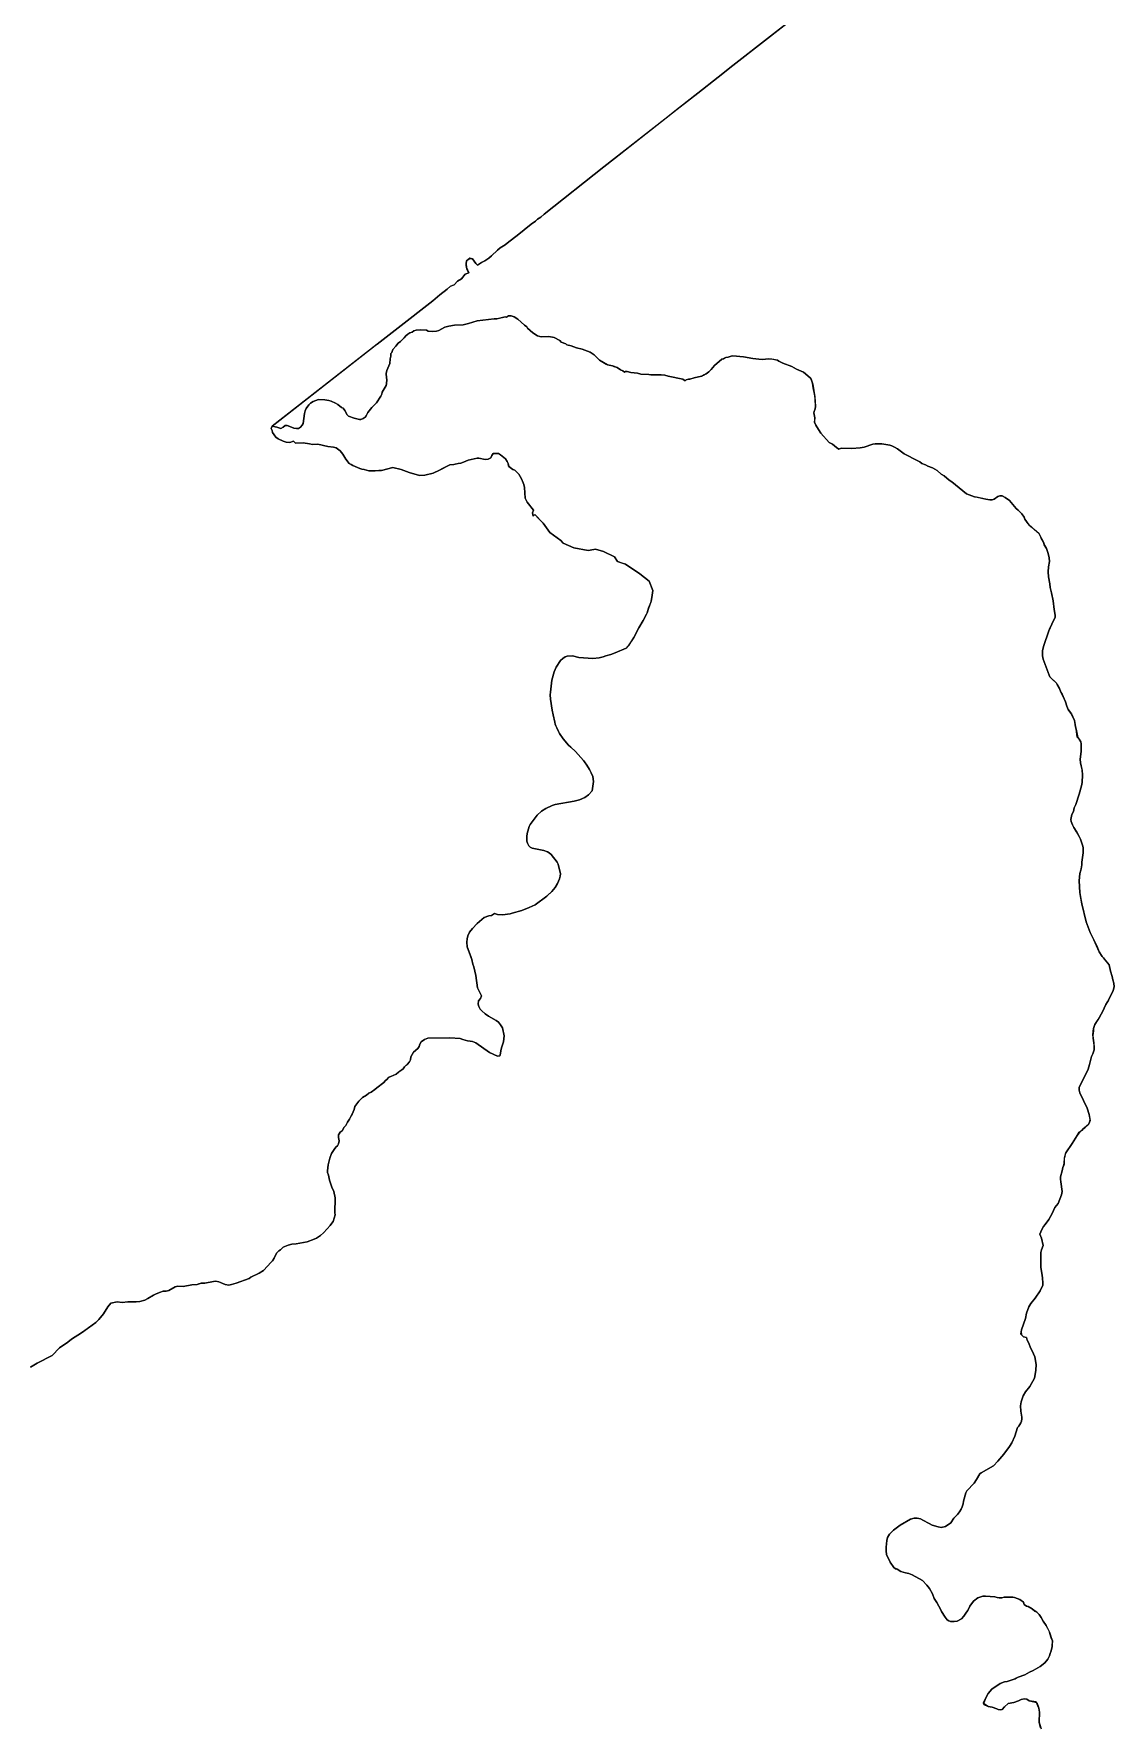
# Model space of a CAD drawing. Extents: x -74 to -34.8, y -33.8 to 5.3.
# Drawn here: x -49.145 to -47.377, y -7.478 to -4.707 of the extents above; entities that cross this region are included whole.
import ezdxf

# ---------------------------------------------------------------- set-up
doc = ezdxf.new("R2010")
doc.units = 0
doc.header["$LTSCALE"] = 2
doc.layers.add('UFEBRASIL', color=7, linetype='Continuous')

msp = doc.modelspace()

# ---------------------------------------------------------------- linework, layer by layer
at = {"layer": 'UFEBRASIL'}
for points in [[(-47.8162, -4.6147), (-48.0014, -4.7589), (-48.0254, -4.7783), (-48.0508, -4.7982), (-48.0584, -4.8042), (-48.0887, -4.828), (-48.1125, -4.8466), (-48.1946, -4.911), (-48.2124, -4.9249), (-48.31, -5.0021), (-48.3156, -5.007), (-48.3211, -5.0106), (-48.3243, -5.0136), (-48.3315, -5.0187), (-48.354, -5.0371), (-48.3679, -5.0474), (-48.3737, -5.0524), (-48.3817, -5.0576), (-48.3865, -5.0613), (-48.3963, -5.0704), (-48.4004, -5.0742), (-48.4068, -5.0784), (-48.4125, -5.0813), (-48.419, -5.0857), (-48.4217, -5.0833), (-48.4273, -5.0753), (-48.4316, -5.0745), (-48.4346, -5.0767), (-48.4368, -5.0787), (-48.4376, -5.0836), (-48.437, -5.0896), (-48.4357, -5.0934), (-48.4332, -5.0981), (-48.4393, -5.1006), (-48.4455, -5.1079), (-48.4519, -5.1122), (-48.4574, -5.1177), (-48.464, -5.1207), (-48.4685, -5.1251), (-48.4808, -5.1345), (-48.4922, -5.1441), (-48.5491, -5.1883), (-48.5834, -5.215), (-48.7552, -5.3492), (-48.7568, -5.3529), (-48.7551, -5.3561), (-48.7546, -5.3597), (-48.7493, -5.3674), (-48.7455, -5.3697), (-48.7369, -5.374), (-48.7321, -5.3753), (-48.7263, -5.3762), (-48.7203, -5.3736), (-48.7168, -5.3772), (-48.7046, -5.3764), (-48.6938, -5.3779), (-48.6893, -5.3791), (-48.6806, -5.3788), (-48.664, -5.3825), (-48.6548, -5.3837), (-48.6505, -5.3849), (-48.6437, -5.3897), (-48.6393, -5.3951), (-48.6348, -5.4031), (-48.6291, -5.4101), (-48.6256, -5.4119), (-48.6231, -5.4137), (-48.6117, -5.4186), (-48.6084, -5.4195), (-48.6047, -5.4202), (-48.5967, -5.4225), (-48.5934, -5.4222), (-48.5863, -5.4225), (-48.5808, -5.4215), (-48.5761, -5.4215), (-48.5575, -5.4167), (-48.5438, -5.4203), (-48.5311, -5.4248), (-48.5139, -5.4298), (-48.5052, -5.4293), (-48.4915, -5.4259), (-48.4813, -5.4212), (-48.4646, -5.4123), (-48.4579, -5.4118), (-48.4534, -5.4107), (-48.4506, -5.4101), (-48.4465, -5.4096), (-48.4418, -5.4082), (-48.4384, -5.4064), (-48.4344, -5.405), (-48.4196, -5.4018), (-48.417, -5.4016), (-48.4066, -5.4035), (-48.4014, -5.4034), (-48.3973, -5.4009), (-48.3958, -5.3972), (-48.3935, -5.3942), (-48.3897, -5.3937), (-48.3847, -5.3942), (-48.3816, -5.396), (-48.3735, -5.4027), (-48.3703, -5.4068), (-48.3687, -5.4105), (-48.3677, -5.415), (-48.3614, -5.4199), (-48.358, -5.4214), (-48.3516, -5.4278), (-48.3472, -5.4354), (-48.3433, -5.4449), (-48.3422, -5.4496), (-48.3411, -5.4671), (-48.3379, -5.4736), (-48.3273, -5.4869), (-48.3288, -5.491), (-48.3281, -5.4966), (-48.3255, -5.4937), (-48.3117, -5.5078), (-48.3007, -5.523), (-48.2828, -5.5361), (-48.2787, -5.5404), (-48.2615, -5.5481), (-48.238, -5.5528), (-48.2285, -5.5511), (-48.2262, -5.5507), (-48.2126, -5.5542), (-48.1947, -5.5631), (-48.1897, -5.5708), (-48.177, -5.5749), (-48.1536, -5.5906), (-48.1382, -5.6027), (-48.1322, -5.6181), (-48.1338, -5.6297), (-48.1346, -5.6354), (-48.1395, -5.6474), (-48.1412, -5.6544), (-48.1427, -5.6569), (-48.148, -5.667), (-48.1553, -5.679), (-48.1632, -5.6949), (-48.1723, -5.7086), (-48.1736, -5.7099), (-48.176, -5.7123), (-48.194, -5.7201), (-48.2009, -5.723), (-48.209, -5.7249), (-48.2136, -5.7266), (-48.22, -5.7282), (-48.2306, -5.7293), (-48.253, -5.7277), (-48.2638, -5.7252), (-48.2725, -5.7255), (-48.2757, -5.7265), (-48.2796, -5.7294), (-48.2831, -5.7329), (-48.2902, -5.7435), (-48.2935, -5.7512), (-48.2976, -5.7651), (-48.2998, -5.7847), (-48.3, -5.7887), (-48.2998, -5.796), (-48.2969, -5.8142), (-48.2955, -5.8217), (-48.2924, -5.8335), (-48.292, -5.8368), (-48.2908, -5.8394), (-48.2865, -5.8491), (-48.2849, -5.852), (-48.279, -5.8611), (-48.2704, -5.8714), (-48.2664, -5.8744), (-48.2589, -5.8815), (-48.2456, -5.8962), (-48.2438, -5.8985), (-48.24, -5.9042), (-48.2357, -5.911), (-48.2328, -5.9166), (-48.2301, -5.9225), (-48.2294, -5.9304), (-48.2301, -5.9384), (-48.2316, -5.9461), (-48.2375, -5.9526), (-48.2435, -5.9566), (-48.252, -5.9604), (-48.2608, -5.9629), (-48.292, -5.9685), (-48.2968, -5.9699), (-48.3071, -5.9748), (-48.3143, -5.9792), (-48.3215, -5.9855), (-48.3329, -6.0011), (-48.3347, -6.0043), (-48.3379, -6.016), (-48.3386, -6.0208), (-48.3384, -6.0284), (-48.3374, -6.0315), (-48.3352, -6.0357), (-48.3327, -6.0383), (-48.3297, -6.0398), (-48.3104, -6.0436), (-48.3047, -6.0458), (-48.302, -6.0473), (-48.2985, -6.0501), (-48.2886, -6.0629), (-48.2869, -6.0658), (-48.2832, -6.0816), (-48.2836, -6.0855), (-48.285, -6.0902), (-48.288, -6.0976), (-48.2921, -6.1041), (-48.2972, -6.1105), (-48.3055, -6.1185), (-48.3245, -6.1327), (-48.3345, -6.137), (-48.3466, -6.1416), (-48.3624, -6.1461), (-48.3655, -6.1474), (-48.3783, -6.1491), (-48.3864, -6.1483), (-48.3913, -6.1467), (-48.3964, -6.15), (-48.4005, -6.1503), (-48.4083, -6.1534), (-48.4198, -6.1633), (-48.4275, -6.1712), (-48.4319, -6.1773), (-48.4349, -6.1832), (-48.4362, -6.188), (-48.4364, -6.1934), (-48.4361, -6.2014), (-48.4299, -6.2171), (-48.4284, -6.2219), (-48.4268, -6.2295), (-48.4252, -6.2338), (-48.4219, -6.2481), (-48.419, -6.2682), (-48.4127, -6.2813), (-48.414, -6.286), (-48.4173, -6.2895), (-48.4181, -6.2949), (-48.4171, -6.2986), (-48.4145, -6.303), (-48.412, -6.3061), (-48.4063, -6.3108), (-48.4012, -6.3144), (-48.3887, -6.3216), (-48.3849, -6.3245), (-48.3812, -6.3286), (-48.3782, -6.3337), (-48.3753, -6.3467), (-48.3764, -6.3565), (-48.3795, -6.3646), (-48.381, -6.3708), (-48.3813, -6.3756), (-48.3827, -6.3796), (-48.3865, -6.3802), (-48.3994, -6.3741), (-48.4216, -6.3585), (-48.4244, -6.357), (-48.4275, -6.3562), (-48.4313, -6.3557), (-48.4357, -6.3549), (-48.4433, -6.3528), (-48.4477, -6.3512), (-48.4642, -6.3502), (-48.5002, -6.3509), (-48.506, -6.3531), (-48.5112, -6.3569), (-48.5134, -6.3607), (-48.5143, -6.3644), (-48.5168, -6.3676), (-48.524, -6.3735), (-48.528, -6.3814), (-48.5287, -6.386), (-48.5308, -6.3897), (-48.5337, -6.393), (-48.5386, -6.3974), (-48.5406, -6.4008), (-48.5489, -6.4069), (-48.5524, -6.4095), (-48.5569, -6.4115), (-48.5597, -6.4127), (-48.5651, -6.4151), (-48.5668, -6.4175), (-48.5703, -6.4207), (-48.5726, -6.4234), (-48.584, -6.4317), (-48.5872, -6.4349), (-48.5929, -6.439), (-48.5971, -6.4407), (-48.6005, -6.4442), (-48.6072, -6.448), (-48.6132, -6.4537), (-48.6196, -6.4624), (-48.621, -6.4672), (-48.6242, -6.475), (-48.6261, -6.4785), (-48.6288, -6.4834), (-48.6319, -6.4879), (-48.6347, -6.4935), (-48.6374, -6.4962), (-48.6408, -6.5024), (-48.644, -6.5043), (-48.6453, -6.507), (-48.6463, -6.5089), (-48.6464, -6.5134), (-48.6454, -6.5185), (-48.6467, -6.5238), (-48.6482, -6.5266), (-48.6505, -6.5285), (-48.6523, -6.5314), (-48.6548, -6.5343), (-48.6581, -6.5394), (-48.6607, -6.5469), (-48.6634, -6.5578), (-48.6639, -6.5626), (-48.6645, -6.5677), (-48.6644, -6.5706), (-48.663, -6.5746), (-48.6613, -6.583), (-48.6573, -6.5943), (-48.6539, -6.6015), (-48.6522, -6.6121), (-48.6523, -6.6366), (-48.652, -6.64), (-48.6553, -6.6505), (-48.6589, -6.6557), (-48.6604, -6.6572), (-48.6649, -6.6628), (-48.6709, -6.669), (-48.6762, -6.6734), (-48.6827, -6.6779), (-48.6866, -6.6798), (-48.6977, -6.6837), (-48.7158, -6.6873), (-48.7229, -6.6877), (-48.7291, -6.6893), (-48.7369, -6.6928), (-48.7417, -6.697), (-48.7444, -6.6986), (-48.7479, -6.7026), (-48.7516, -6.7104), (-48.7548, -6.7152), (-48.7566, -6.7171), (-48.7691, -6.7307), (-48.7762, -6.7354), (-48.7899, -6.7419), (-48.7927, -6.7437), (-48.8142, -6.7518), (-48.8214, -6.7539), (-48.8259, -6.7547), (-48.8322, -6.754), (-48.8423, -6.7496), (-48.8471, -6.7485), (-48.8511, -6.7487), (-48.8652, -6.7514), (-48.8712, -6.7518), (-48.875, -6.7528), (-48.8776, -6.7535), (-48.8864, -6.7544), (-48.901, -6.7569), (-48.9093, -6.7565), (-48.9139, -6.7574), (-48.9242, -6.7633), (-48.9286, -6.7646), (-48.9334, -6.7649), (-48.9395, -6.7667), (-48.9461, -6.7697), (-48.9495, -6.7713), (-48.9584, -6.7769), (-48.9637, -6.7795), (-48.9718, -6.7814), (-48.9774, -6.7821), (-48.9914, -6.7823), (-49.0003, -6.7834), (-49.009, -6.7822), (-49.0189, -6.7842), (-49.0242, -6.7903), (-49.0312, -6.8015), (-49.0389, -6.811), (-49.0438, -6.8158), (-49.0619, -6.8292), (-49.067, -6.833), (-49.0834, -6.8433), (-49.0894, -6.8481), (-49.1031, -6.8572), (-49.1153, -6.8699), (-49.1397, -6.8826), (-49.1505, -6.8889)], [(-47.498, -7.4792), (-47.4998, -7.4699), (-47.4996, -7.4537), (-47.5005, -7.4468), (-47.5047, -7.4366), (-47.5165, -7.4349), (-47.5203, -7.4321), (-47.5242, -7.4318), (-47.5292, -7.4329), (-47.534, -7.4352), (-47.5412, -7.4376), (-47.5504, -7.4396), (-47.5567, -7.4447), (-47.5603, -7.4491), (-47.5633, -7.45), (-47.5672, -7.4494), (-47.5691, -7.448), (-47.5769, -7.4453), (-47.5833, -7.4442), (-47.5909, -7.4395), (-47.5912, -7.4377), (-47.5869, -7.4288), (-47.5833, -7.4228), (-47.5775, -7.4161), (-47.5639, -7.4068), (-47.5566, -7.404), (-47.5524, -7.4032), (-47.5393, -7.3988), (-47.5373, -7.3981), (-47.5343, -7.3962), (-47.5236, -7.3927), (-47.5157, -7.388), (-47.5098, -7.3856), (-47.4983, -7.3787), (-47.4904, -7.3727), (-47.4859, -7.3671), (-47.4831, -7.3612), (-47.4818, -7.3578), (-47.4805, -7.353), (-47.4788, -7.3459), (-47.4785, -7.3429), (-47.4783, -7.3396), (-47.4782, -7.3368), (-47.4796, -7.3336), (-47.4808, -7.3301), (-47.4822, -7.3251), (-47.4829, -7.3223), (-47.4858, -7.3168), (-47.4883, -7.3118), (-47.4936, -7.3044), (-47.4966, -7.2987), (-47.4998, -7.2939), (-47.5038, -7.2901), (-47.5079, -7.287), (-47.5115, -7.2846), (-47.5181, -7.2809), (-47.5205, -7.28), (-47.5243, -7.2776), (-47.5258, -7.2736), (-47.5318, -7.2693), (-47.5402, -7.2658), (-47.5429, -7.2654), (-47.557, -7.2656), (-47.5611, -7.2664), (-47.5654, -7.2665), (-47.5688, -7.2661), (-47.5727, -7.2647), (-47.5875, -7.2637), (-47.5919, -7.264), (-47.6001, -7.2667), (-47.6074, -7.2721), (-47.6134, -7.2803), (-47.6168, -7.2872), (-47.6189, -7.2897), (-47.623, -7.2964), (-47.627, -7.3008), (-47.6341, -7.3048), (-47.6392, -7.3054), (-47.645, -7.3052), (-47.6477, -7.3041), (-47.6507, -7.3023), (-47.6539, -7.2982), (-47.6597, -7.289), (-47.6609, -7.2859), (-47.6672, -7.2741), (-47.6718, -7.2673), (-47.6745, -7.2598), (-47.6792, -7.2511), (-47.6836, -7.2459), (-47.691, -7.2383), (-47.708, -7.2287), (-47.7133, -7.2266), (-47.7189, -7.2255), (-47.7263, -7.2233), (-47.7321, -7.2195), (-47.7363, -7.2179), (-47.7375, -7.2169), (-47.7437, -7.2083), (-47.7498, -7.1953), (-47.7504, -7.1895), (-47.7504, -7.1835), (-47.7494, -7.1727), (-47.7479, -7.1678), (-47.7451, -7.1625), (-47.7385, -7.156), (-47.7272, -7.1473), (-47.7107, -7.1377), (-47.7047, -7.1359), (-47.6993, -7.1359), (-47.6941, -7.137), (-47.6904, -7.1395), (-47.6799, -7.1448), (-47.6752, -7.1477), (-47.6654, -7.1505), (-47.6604, -7.1514), (-47.6533, -7.1498), (-47.6445, -7.1436), (-47.6397, -7.1363), (-47.6334, -7.1301), (-47.6301, -7.1258), (-47.6275, -7.1216), (-47.6258, -7.1176), (-47.6242, -7.1127), (-47.6238, -7.1081), (-47.62, -7.0945), (-47.6184, -7.0912), (-47.6061, -7.0787), (-47.6024, -7.073), (-47.5972, -7.0634), (-47.5947, -7.0619), (-47.5748, -7.0503), (-47.5676, -7.0429), (-47.5579, -7.0312), (-47.5483, -7.0189), (-47.5449, -7.0128), (-47.54, -7.0021), (-47.5355, -6.9875), (-47.5334, -6.9854), (-47.53, -6.9801), (-47.5289, -6.9772), (-47.5283, -6.9734), (-47.5283, -6.9709), (-47.53, -6.9611), (-47.5304, -6.9525), (-47.5296, -6.946), (-47.5261, -6.9361), (-47.5225, -6.9295), (-47.5154, -6.9204), (-47.5076, -6.9072), (-47.5062, -6.9011), (-47.5052, -6.8937), (-47.505, -6.8848), (-47.507, -6.872), (-47.5112, -6.8623), (-47.5136, -6.8584), (-47.5174, -6.8485), (-47.5193, -6.845), (-47.5205, -6.8405), (-47.5257, -6.8393), (-47.5274, -6.8378), (-47.5297, -6.8348), (-47.5296, -6.8314), (-47.5289, -6.8281), (-47.5224, -6.8094), (-47.5206, -6.8005), (-47.5167, -6.7903), (-47.5136, -6.785), (-47.5063, -6.776), (-47.4983, -6.764), (-47.4941, -6.7548), (-47.4937, -6.7513), (-47.4944, -6.743), (-47.4954, -6.7351), (-47.4972, -6.7262), (-47.497, -6.7012), (-47.4962, -6.6972), (-47.4933, -6.6897), (-47.4961, -6.6778), (-47.4986, -6.6712), (-47.4958, -6.6639), (-47.4926, -6.6591), (-47.4899, -6.6555), (-47.4841, -6.6472), (-47.4789, -6.6375), (-47.4744, -6.6278), (-47.4688, -6.6212), (-47.4632, -6.6071), (-47.4625, -6.6017), (-47.4644, -6.5856), (-47.4651, -6.5814), (-47.4651, -6.5773), (-47.4623, -6.5676), (-47.4615, -6.5647), (-47.461, -6.5621), (-47.4599, -6.5593), (-47.4589, -6.5556), (-47.4587, -6.5466), (-47.4565, -6.5383), (-47.446, -6.5232), (-47.438, -6.51), (-47.4342, -6.5044), (-47.4324, -6.5029), (-47.4303, -6.502), (-47.4279, -6.4988), (-47.4252, -6.4974), (-47.4194, -6.492), (-47.4175, -6.488), (-47.4163, -6.4839), (-47.4181, -6.4757), (-47.4212, -6.4651), (-47.4333, -6.4402), (-47.4343, -6.4358), (-47.4342, -6.4312), (-47.4319, -6.4255), (-47.4259, -6.4142), (-47.4199, -6.4016), (-47.4174, -6.3938), (-47.4144, -6.3809), (-47.4123, -6.3764), (-47.41, -6.3697), (-47.4097, -6.3664), (-47.41, -6.3629), (-47.4104, -6.3585), (-47.411, -6.3545), (-47.4116, -6.3506), (-47.4118, -6.3486), (-47.4119, -6.3458), (-47.4113, -6.3398), (-47.4108, -6.3348), (-47.4086, -6.3281), (-47.4034, -6.32), (-47.3962, -6.3078), (-47.3906, -6.2956), (-47.3879, -6.2914), (-47.385, -6.2849), (-47.3827, -6.2809), (-47.3786, -6.2728), (-47.3772, -6.2668), (-47.3779, -6.2606), (-47.3793, -6.2551), (-47.3807, -6.25), (-47.3833, -6.241), (-47.3854, -6.2304), (-47.3947, -6.2193), (-47.3967, -6.217), (-47.4015, -6.2092), (-47.4102, -6.19), (-47.4166, -6.1778), (-47.4232, -6.1602), (-47.4302, -6.131), (-47.4331, -6.1121), (-47.4345, -6.0931), (-47.4334, -6.0812), (-47.432, -6.0755), (-47.4312, -6.0734), (-47.43, -6.0671), (-47.43, -6.0626), (-47.428, -6.0472), (-47.428, -6.0392), (-47.4285, -6.0363), (-47.4305, -6.0299), (-47.4325, -6.0249), (-47.4346, -6.0204), (-47.4387, -6.0128), (-47.4405, -6.0102), (-47.4434, -6.0058), (-47.4456, -6.0016), (-47.4478, -5.9961), (-47.448, -5.993), (-47.4477, -5.9899), (-47.4464, -5.9845), (-47.444, -5.9796), (-47.4426, -5.9735), (-47.4401, -5.9685), (-47.4346, -5.9516), (-47.4305, -5.9378), (-47.4301, -5.9353), (-47.4295, -5.9321), (-47.4289, -5.9195), (-47.4298, -5.9115), (-47.4323, -5.9001), (-47.4329, -5.8939), (-47.4311, -5.8814), (-47.4311, -5.8692), (-47.4317, -5.866), (-47.4344, -5.8615), (-47.4379, -5.8579), (-47.4395, -5.8448), (-47.4405, -5.8412), (-47.441, -5.8372), (-47.4423, -5.8308), (-47.4483, -5.8187), (-47.4527, -5.8126), (-47.4547, -5.8075), (-47.4567, -5.8003), (-47.4605, -5.7916), (-47.4645, -5.7843), (-47.4665, -5.7783), (-47.4705, -5.7719), (-47.4716, -5.77), (-47.4826, -5.7593), (-47.4837, -5.7564), (-47.4934, -5.7305), (-47.4942, -5.7248), (-47.4944, -5.7168), (-47.4931, -5.71), (-47.4843, -5.6841), (-47.4818, -5.6786), (-47.4793, -5.673), (-47.4737, -5.662), (-47.4739, -5.6583), (-47.4755, -5.649), (-47.4772, -5.635), (-47.4797, -5.6217), (-47.4821, -5.613), (-47.4825, -5.6074), (-47.4844, -5.5956), (-47.485, -5.5878), (-47.4848, -5.5794), (-47.4832, -5.5706), (-47.4833, -5.5649), (-47.4851, -5.5575), (-47.4881, -5.5495), (-47.4915, -5.5434), (-47.4917, -5.543), (-47.4935, -5.5381), (-47.4965, -5.5325), (-47.4974, -5.5307), (-47.5001, -5.5256), (-47.5079, -5.5183), (-47.5108, -5.5156), (-47.5179, -5.5091), (-47.5234, -5.5015), (-47.5242, -5.4982), (-47.5283, -5.4927), (-47.5343, -5.4865), (-47.5373, -5.4841), (-47.5485, -5.4708), (-47.5554, -5.4657), (-47.5603, -5.4632), (-47.5642, -5.4631), (-47.5678, -5.4645), (-47.5737, -5.4687), (-47.577, -5.4699), (-47.5805, -5.47), (-47.5871, -5.4689), (-47.6025, -5.4653), (-47.6058, -5.4651), (-47.6186, -5.4597), (-47.6426, -5.4402), (-47.6474, -5.4375), (-47.6556, -5.4307), (-47.6603, -5.4276), (-47.6668, -5.4218), (-47.6743, -5.4174), (-47.6822, -5.4148), (-47.6858, -5.4127), (-47.6917, -5.4102), (-47.6953, -5.4076), (-47.7062, -5.4023), (-47.7131, -5.3982), (-47.7211, -5.3945), (-47.732, -5.3863), (-47.7366, -5.3837), (-47.7409, -5.3814), (-47.7443, -5.3801), (-47.7576, -5.3781), (-47.7683, -5.3782), (-47.7723, -5.3786), (-47.7862, -5.3835), (-47.793, -5.3847), (-47.8063, -5.3859), (-47.8238, -5.3852), (-47.8275, -5.3866), (-47.8315, -5.3841), (-47.8381, -5.3786), (-47.8438, -5.3762), (-47.857, -5.3604), (-47.861, -5.3548), (-47.8654, -5.3475), (-47.8676, -5.3428), (-47.8672, -5.3386), (-47.867, -5.3358), (-47.8684, -5.3276), (-47.868, -5.325), (-47.8663, -5.321), (-47.8657, -5.3172), (-47.8667, -5.3053), (-47.8672, -5.2998), (-47.8695, -5.2863), (-47.8709, -5.2786), (-47.8729, -5.2724), (-47.8747, -5.2701), (-47.8856, -5.2607), (-47.8969, -5.2557), (-47.9006, -5.2535), (-47.9047, -5.2517), (-47.9195, -5.2461), (-47.926, -5.243), (-47.9281, -5.2412), (-47.9373, -5.2396), (-47.9425, -5.2393), (-47.9532, -5.24), (-47.9588, -5.2397), (-47.9684, -5.2384), (-47.9837, -5.2355), (-48.0012, -5.2343), (-48.0041, -5.2346), (-48.0088, -5.2364), (-48.0127, -5.2368), (-48.0147, -5.238), (-48.0164, -5.2391), (-48.019, -5.2398), (-48.031, -5.2498), (-48.0368, -5.2566), (-48.0407, -5.2605), (-48.0448, -5.2635), (-48.0493, -5.2661), (-48.0524, -5.2676), (-48.0647, -5.2701), (-48.0714, -5.2721), (-48.0738, -5.2722), (-48.0774, -5.2734), (-48.0793, -5.2751), (-48.083, -5.2721), (-48.1072, -5.2672), (-48.1123, -5.2656), (-48.1183, -5.265), (-48.1216, -5.2653), (-48.1353, -5.265), (-48.1387, -5.2645), (-48.152, -5.264), (-48.1573, -5.2626), (-48.168, -5.2614), (-48.1742, -5.26), (-48.1768, -5.2597), (-48.1785, -5.2608), (-48.1814, -5.2585), (-48.1848, -5.257), (-48.1903, -5.2534), (-48.1984, -5.2506), (-48.2065, -5.249), (-48.2194, -5.2411), (-48.225, -5.2355), (-48.2284, -5.2326), (-48.2349, -5.2283), (-48.248, -5.223), (-48.2573, -5.2209), (-48.2658, -5.2175), (-48.273, -5.216), (-48.2746, -5.2147), (-48.2819, -5.2115), (-48.2845, -5.2092), (-48.2934, -5.204), (-48.3023, -5.2026), (-48.314, -5.2031), (-48.317, -5.2026), (-48.3209, -5.2014), (-48.3287, -5.1966), (-48.3372, -5.1887), (-48.3385, -5.1867), (-48.3423, -5.1839), (-48.3532, -5.1739), (-48.3562, -5.1719), (-48.3588, -5.1701), (-48.3639, -5.1684), (-48.3682, -5.1686), (-48.3715, -5.1707), (-48.3738, -5.1705), (-48.3823, -5.1725), (-48.3876, -5.1737), (-48.3918, -5.1735), (-48.4196, -5.1767), (-48.434, -5.1813), (-48.4424, -5.1833), (-48.4568, -5.1837), (-48.4662, -5.1854), (-48.4726, -5.1871), (-48.4825, -5.1924), (-48.4863, -5.1938), (-48.4935, -5.1942), (-48.4997, -5.1938), (-48.5024, -5.1922), (-48.5117, -5.1917), (-48.5195, -5.1921), (-48.523, -5.1933), (-48.5259, -5.1952), (-48.5298, -5.1966), (-48.533, -5.1987), (-48.5361, -5.2012), (-48.539, -5.2049), (-48.5451, -5.2106), (-48.5488, -5.2136), (-48.5526, -5.2184), (-48.5577, -5.2239), (-48.5593, -5.2287), (-48.5611, -5.2302), (-48.5611, -5.2348), (-48.5614, -5.237), (-48.5618, -5.239), (-48.5625, -5.2466), (-48.5676, -5.2579), (-48.5686, -5.2628), (-48.5682, -5.2703), (-48.5672, -5.2727), (-48.5678, -5.28), (-48.5686, -5.2829), (-48.575, -5.2938), (-48.5758, -5.2966), (-48.5775, -5.3002), (-48.5841, -5.3113), (-48.592, -5.3189), (-48.5985, -5.3269), (-48.601, -5.3321), (-48.6031, -5.3343), (-48.6061, -5.3365), (-48.6099, -5.3381), (-48.6124, -5.3384), (-48.6207, -5.3363), (-48.6301, -5.333), (-48.6324, -5.3307), (-48.636, -5.3237), (-48.6387, -5.32), (-48.6416, -5.3188), (-48.6477, -5.3137), (-48.6515, -5.3114), (-48.6584, -5.3082), (-48.6621, -5.3072), (-48.669, -5.3061), (-48.6794, -5.3058), (-48.6878, -5.3091), (-48.6923, -5.3117), (-48.6952, -5.3145), (-48.6992, -5.3201), (-48.7012, -5.3243), (-48.7024, -5.3287), (-48.7045, -5.3447), (-48.706, -5.3476), (-48.7088, -5.351), (-48.7121, -5.353), (-48.715, -5.3531), (-48.7195, -5.3525), (-48.7235, -5.3511), (-48.7304, -5.348), (-48.7337, -5.3482), (-48.7373, -5.3509), (-48.7409, -5.3528), (-48.7472, -5.3508), (-48.7552, -5.3492), (-48.5865, -5.2174), (-48.5834, -5.215), (-48.5491, -5.1883), (-48.4922, -5.1441), (-48.4808, -5.1345), (-48.4685, -5.1251), (-48.4631, -5.1203), (-48.4574, -5.1177), (-48.4519, -5.1122), (-48.4455, -5.1079), (-48.4393, -5.1006), (-48.4332, -5.0981), (-48.4358, -5.0932), (-48.437, -5.0896), (-48.4374, -5.0862), (-48.4376, -5.0836), (-48.4368, -5.0787), (-48.4345, -5.0766), (-48.4303, -5.0747), (-48.4281, -5.0752), (-48.4271, -5.0756), (-48.4217, -5.0833), (-48.419, -5.0857), (-48.4158, -5.0835), (-48.4125, -5.0813), (-48.4068, -5.0784), (-48.4004, -5.0742), (-48.3963, -5.0704), (-48.3865, -5.0613), (-48.3817, -5.0576), (-48.3737, -5.0524), (-48.3679, -5.0474), (-48.354, -5.0371), (-48.3315, -5.0187), (-48.3243, -5.0136), (-48.3211, -5.0106), (-48.3156, -5.007), (-48.31, -5.0021), (-48.2124, -4.9249), (-48.1946, -4.911), (-48.0922, -4.8307), (-48.0584, -4.8042), (-48.0254, -4.7783), (-48.0014, -4.7589), (-47.9124, -4.6896)], [(-49.1505, -6.8889), (-49.1397, -6.8826), (-49.1153, -6.8699), (-49.1031, -6.8572), (-49.0894, -6.8481), (-49.0834, -6.8433), (-49.067, -6.833), (-49.0438, -6.8158), (-49.0389, -6.811), (-49.0312, -6.8015), (-49.0242, -6.7903), (-49.0189, -6.7842), (-49.009, -6.7822), (-49.0003, -6.7834), (-48.9914, -6.7823), (-48.9774, -6.7821), (-48.9718, -6.7814), (-48.9637, -6.7795), (-48.9584, -6.7769), (-48.9495, -6.7713), (-48.9461, -6.7697), (-48.9395, -6.7667), (-48.9334, -6.7649), (-48.9286, -6.7646), (-48.9242, -6.7633), (-48.9139, -6.7574), (-48.9093, -6.7565), (-48.901, -6.7569), (-48.8864, -6.7544), (-48.8776, -6.7535), (-48.8712, -6.7518), (-48.8652, -6.7514), (-48.8511, -6.7487), (-48.8471, -6.7485), (-48.8423, -6.7496), (-48.8399, -6.7506), (-48.8322, -6.754), (-48.8259, -6.7547), (-48.8214, -6.7539), (-48.8142, -6.7518), (-48.7927, -6.7437), (-48.7899, -6.7419), (-48.7762, -6.7354), (-48.7691, -6.7307), (-48.7566, -6.7171), (-48.7548, -6.7152), (-48.7516, -6.7104), (-48.7479, -6.7026), (-48.7444, -6.6986), (-48.7417, -6.697), (-48.7369, -6.6928), (-48.7291, -6.6893), (-48.7229, -6.6877), (-48.7158, -6.6873), (-48.6977, -6.6837), (-48.6866, -6.6798), (-48.6827, -6.6779), (-48.6762, -6.6734), (-48.6709, -6.669), (-48.6649, -6.6628), (-48.6604, -6.6572), (-48.6589, -6.6557), (-48.6553, -6.6505), (-48.652, -6.64), (-48.6523, -6.6366), (-48.6522, -6.6121), (-48.6539, -6.6015), (-48.6573, -6.5943), (-48.6613, -6.583), (-48.663, -6.5746), (-48.6644, -6.5706), (-48.6645, -6.5677), (-48.6639, -6.5626), (-48.6634, -6.5578), (-48.6607, -6.5469), (-48.6581, -6.5394), (-48.6548, -6.5343), (-48.6523, -6.5314), (-48.6505, -6.5285), (-48.6482, -6.5266), (-48.6467, -6.5238), (-48.6454, -6.5185), (-48.6464, -6.5134), (-48.6463, -6.5089), (-48.644, -6.5043), (-48.6408, -6.5024), (-48.6374, -6.4962), (-48.6347, -6.4935), (-48.6319, -6.4879), (-48.6288, -6.4834), (-48.6242, -6.475), (-48.621, -6.4672), (-48.6196, -6.4624), (-48.6132, -6.4537), (-48.6072, -6.448), (-48.6005, -6.4442), (-48.5971, -6.4407), (-48.5929, -6.439), (-48.5872, -6.4349), (-48.584, -6.4317), (-48.5726, -6.4234), (-48.5703, -6.4207), (-48.5668, -6.4175), (-48.5638, -6.4146), (-48.5596, -6.4127), (-48.5569, -6.4115), (-48.5524, -6.4095), (-48.5476, -6.4059), (-48.5406, -6.4008), (-48.5399, -6.3997), (-48.5386, -6.3974), (-48.5359, -6.395), (-48.5337, -6.393), (-48.5306, -6.3893), (-48.5287, -6.386), (-48.528, -6.3814), (-48.524, -6.3735), (-48.5168, -6.3676), (-48.5143, -6.3644), (-48.5134, -6.3607), (-48.5112, -6.3569), (-48.506, -6.3531), (-48.5002, -6.3509), (-48.4642, -6.3502), (-48.4477, -6.3512), (-48.4433, -6.3528), (-48.4357, -6.3549), (-48.4313, -6.3557), (-48.4275, -6.3562), (-48.4244, -6.357), (-48.4216, -6.3585), (-48.3994, -6.3741), (-48.3865, -6.3802), (-48.3827, -6.3796), (-48.3813, -6.3756), (-48.381, -6.3708), (-48.3795, -6.3646), (-48.3764, -6.3565), (-48.3753, -6.3467), (-48.3782, -6.3337), (-48.3812, -6.3286), (-48.3849, -6.3245), (-48.3887, -6.3216), (-48.4012, -6.3144), (-48.4063, -6.3108), (-48.412, -6.3061), (-48.4145, -6.303), (-48.4171, -6.2986), (-48.4181, -6.2949), (-48.4173, -6.2895), (-48.414, -6.286), (-48.4127, -6.2813), (-48.419, -6.2682), (-48.4219, -6.2481), (-48.4252, -6.2338), (-48.4268, -6.2295), (-48.4284, -6.2219), (-48.4303, -6.2157), (-48.4361, -6.2014), (-48.4364, -6.1934), (-48.4362, -6.188), (-48.4349, -6.1832), (-48.4319, -6.1773), (-48.4275, -6.1712), (-48.4198, -6.1633), (-48.4083, -6.1534), (-48.4005, -6.1503), (-48.3964, -6.15), (-48.3913, -6.1467), (-48.3864, -6.1483), (-48.3783, -6.1491), (-48.3655, -6.1474), (-48.3624, -6.1461), (-48.3466, -6.1416), (-48.3345, -6.137), (-48.3245, -6.1327), (-48.3055, -6.1185), (-48.3039, -6.1169), (-48.2972, -6.1105), (-48.2921, -6.1041), (-48.288, -6.0976), (-48.285, -6.0902), (-48.2836, -6.0855), (-48.2832, -6.0816), (-48.2869, -6.0658), (-48.2886, -6.0629), (-48.2985, -6.0501), (-48.302, -6.0473), (-48.3047, -6.0458), (-48.3104, -6.0436), (-48.3297, -6.0398), (-48.3327, -6.0383), (-48.3352, -6.0357), (-48.3374, -6.0315), (-48.3384, -6.0284), (-48.3386, -6.0208), (-48.3379, -6.016), (-48.3347, -6.0043), (-48.3329, -6.0011), (-48.3215, -5.9855), (-48.3143, -5.9792), (-48.3071, -5.9748), (-48.2968, -5.9699), (-48.292, -5.9685), (-48.2608, -5.9629), (-48.252, -5.9604), (-48.2435, -5.9566), (-48.2375, -5.9526), (-48.2316, -5.9461), (-48.2301, -5.9384), (-48.2294, -5.9304), (-48.2301, -5.9225), (-48.2328, -5.9166), (-48.2339, -5.9145), (-48.2357, -5.911), (-48.24, -5.9042), (-48.2438, -5.8985), (-48.2456, -5.8962), (-48.2589, -5.8815), (-48.2664, -5.8744), (-48.2704, -5.8714), (-48.279, -5.8611), (-48.2849, -5.852), (-48.2865, -5.8491), (-48.292, -5.8368), (-48.2924, -5.8335), (-48.2955, -5.8217), (-48.2969, -5.8142), (-48.2998, -5.796), (-48.3, -5.7887), (-48.2998, -5.7847), (-48.2976, -5.7651), (-48.2935, -5.7512), (-48.2902, -5.7435), (-48.2831, -5.7329), (-48.2796, -5.7294), (-48.2757, -5.7265), (-48.2725, -5.7255), (-48.2638, -5.7252), (-48.253, -5.7277), (-48.2306, -5.7293), (-48.22, -5.7282), (-48.2136, -5.7266), (-48.209, -5.7249), (-48.2009, -5.723), (-48.194, -5.7201), (-48.176, -5.7123), (-48.171, -5.7074), (-48.1632, -5.6949), (-48.1553, -5.679), (-48.148, -5.667), (-48.1427, -5.6569), (-48.1412, -5.6544), (-48.1393, -5.6469), (-48.1382, -5.6442), (-48.1355, -5.6376), (-48.1346, -5.6354), (-48.1338, -5.6297), (-48.1322, -5.6181), (-48.1382, -5.6027), (-48.1536, -5.5906), (-48.177, -5.5749), (-48.1821, -5.5732), (-48.1897, -5.5708), (-48.1947, -5.5631), (-48.2126, -5.5542), (-48.2262, -5.5507), (-48.238, -5.5528), (-48.2615, -5.5481), (-48.2787, -5.5404), (-48.2828, -5.5361), (-48.3007, -5.523), (-48.3117, -5.5078), (-48.3191, -5.5002), (-48.3255, -5.4937), (-48.3281, -5.4966), (-48.3288, -5.491), (-48.3273, -5.4869), (-48.3379, -5.4736), (-48.3411, -5.4671), (-48.3422, -5.4496), (-48.3433, -5.4449), (-48.3456, -5.4393), (-48.3472, -5.4354), (-48.3516, -5.4278), (-48.358, -5.4214), (-48.3614, -5.4199), (-48.3684, -5.4145), (-48.3687, -5.4105), (-48.3703, -5.4068), (-48.3735, -5.4027), (-48.3816, -5.396), (-48.3847, -5.3942), (-48.3897, -5.3937), (-48.3935, -5.3942), (-48.3958, -5.3972), (-48.3973, -5.4009), (-48.4014, -5.4034), (-48.4066, -5.4035), (-48.417, -5.4016), (-48.4196, -5.4018), (-48.4344, -5.405), (-48.4384, -5.4064), (-48.4418, -5.4082), (-48.4465, -5.4096), (-48.4506, -5.4101), (-48.4579, -5.4118), (-48.4646, -5.4123), (-48.4766, -5.4187), (-48.4813, -5.4212), (-48.4915, -5.4259), (-48.5052, -5.4293), (-48.5139, -5.4298), (-48.5311, -5.4248), (-48.5438, -5.4203), (-48.5575, -5.4167), (-48.5761, -5.4215), (-48.5808, -5.4215), (-48.5863, -5.4225), (-48.5934, -5.4222), (-48.5967, -5.4225), (-48.6047, -5.4202), (-48.6084, -5.4195), (-48.6117, -5.4186), (-48.6231, -5.4137), (-48.6256, -5.4119), (-48.6291, -5.4101), (-48.6348, -5.4031), (-48.6393, -5.3951), (-48.6437, -5.3897), (-48.6505, -5.3849), (-48.6548, -5.3837), (-48.664, -5.3825), (-48.6806, -5.3788), (-48.6893, -5.3791), (-48.6938, -5.3779), (-48.7046, -5.3764), (-48.7168, -5.3772), (-48.7203, -5.3736), (-48.7263, -5.3762), (-48.7321, -5.3753), (-48.7369, -5.374), (-48.7455, -5.3697), (-48.7493, -5.3674), (-48.7546, -5.3597), (-48.7551, -5.3561), (-48.7568, -5.3529), (-48.7552, -5.3492), (-48.7472, -5.3508), (-48.7409, -5.3528), (-48.7373, -5.3509), (-48.7337, -5.3482), (-48.7304, -5.348), (-48.7235, -5.3511), (-48.7195, -5.3525), (-48.715, -5.3531), (-48.7121, -5.353), (-48.7088, -5.351), (-48.706, -5.3476), (-48.7045, -5.3447), (-48.7024, -5.3287), (-48.7012, -5.3243), (-48.6992, -5.3201), (-48.6952, -5.3145), (-48.6923, -5.3117), (-48.6878, -5.3091), (-48.6794, -5.3058), (-48.669, -5.3061), (-48.6621, -5.3072), (-48.6584, -5.3082), (-48.6515, -5.3114), (-48.6477, -5.3137), (-48.6416, -5.3188), (-48.6387, -5.32), (-48.636, -5.3237), (-48.6324, -5.3307), (-48.6301, -5.333), (-48.6207, -5.3363), (-48.6124, -5.3384), (-48.6099, -5.3381), (-48.6061, -5.3365), (-48.6031, -5.3343), (-48.601, -5.3321), (-48.5985, -5.3269), (-48.592, -5.3189), (-48.5841, -5.3113), (-48.5775, -5.3002), (-48.5758, -5.2966), (-48.575, -5.2938), (-48.5686, -5.2829), (-48.5678, -5.28), (-48.5672, -5.2727), (-48.5682, -5.2703), (-48.5686, -5.2628), (-48.5676, -5.2579), (-48.5625, -5.2466), (-48.5618, -5.239), (-48.5614, -5.237), (-48.5611, -5.2348), (-48.5611, -5.2302), (-48.5593, -5.2287), (-48.5577, -5.2239), (-48.5526, -5.2184), (-48.5488, -5.2136), (-48.5451, -5.2106), (-48.539, -5.2049), (-48.5361, -5.2012), (-48.533, -5.1987), (-48.5298, -5.1966), (-48.5259, -5.1952), (-48.523, -5.1933), (-48.5195, -5.1921), (-48.5117, -5.1917), (-48.5024, -5.1922), (-48.4997, -5.1938), (-48.4935, -5.1942), (-48.4863, -5.1938), (-48.4825, -5.1924), (-48.4726, -5.1871), (-48.4662, -5.1854), (-48.4568, -5.1837), (-48.4424, -5.1833), (-48.434, -5.1813), (-48.4196, -5.1767), (-48.3918, -5.1735), (-48.3876, -5.1737), (-48.3738, -5.1705), (-48.3715, -5.1707), (-48.3682, -5.1686), (-48.3639, -5.1684), (-48.3588, -5.1701), (-48.3532, -5.1739), (-48.3423, -5.1839), (-48.3385, -5.1867), (-48.3372, -5.1887), (-48.3287, -5.1966), (-48.3209, -5.2014), (-48.317, -5.2026), (-48.314, -5.2031), (-48.3023, -5.2026), (-48.2934, -5.204), (-48.2845, -5.2092), (-48.2819, -5.2115), (-48.2746, -5.2147), (-48.273, -5.216), (-48.2658, -5.2175), (-48.2573, -5.2209), (-48.248, -5.223), (-48.2349, -5.2283), (-48.2284, -5.2326), (-48.225, -5.2355), (-48.2194, -5.2411), (-48.2085, -5.2478), (-48.2065, -5.249), (-48.1984, -5.2506), (-48.1962, -5.2514), (-48.1903, -5.2534), (-48.1867, -5.2558), (-48.1848, -5.257), (-48.1814, -5.2585), (-48.1785, -5.2608), (-48.1768, -5.2597), (-48.1742, -5.26), (-48.168, -5.2614), (-48.1573, -5.2626), (-48.152, -5.264), (-48.1387, -5.2645), (-48.1353, -5.265), (-48.1216, -5.2653), (-48.1183, -5.265), (-48.1123, -5.2656), (-48.1072, -5.2672), (-48.083, -5.2721), (-48.0793, -5.2751), (-48.0774, -5.2734), (-48.0738, -5.2722), (-48.0714, -5.2721), (-48.0647, -5.2701), (-48.0524, -5.2676), (-48.0484, -5.2648), (-48.0448, -5.2635), (-48.0407, -5.2605), (-48.0368, -5.2566), (-48.031, -5.2498), (-48.019, -5.2398), (-48.0164, -5.2391), (-48.0147, -5.238), (-48.0127, -5.2368), (-48.0088, -5.2364), (-48.0041, -5.2346), (-48.0012, -5.2343), (-47.9837, -5.2355), (-47.9684, -5.2384), (-47.9588, -5.2397), (-47.9532, -5.24), (-47.9425, -5.2393), (-47.9357, -5.2397), (-47.9281, -5.2412), (-47.926, -5.243), (-47.9195, -5.2461), (-47.9047, -5.2517), (-47.9006, -5.2535), (-47.8969, -5.2557), (-47.8856, -5.2607), (-47.8747, -5.2701), (-47.8729, -5.2724), (-47.8704, -5.2805), (-47.867, -5.3012), (-47.8657, -5.3172), (-47.8663, -5.321), (-47.868, -5.325), (-47.8684, -5.3276), (-47.867, -5.3358), (-47.8678, -5.3404), (-47.8676, -5.3428), (-47.8654, -5.3475), (-47.861, -5.3548), (-47.857, -5.3604), (-47.8438, -5.3762), (-47.8381, -5.3786), (-47.8315, -5.3841), (-47.8275, -5.3866), (-47.8238, -5.3852), (-47.8063, -5.3859), (-47.793, -5.3847), (-47.7862, -5.3835), (-47.7723, -5.3786), (-47.7683, -5.3782), (-47.7576, -5.3781), (-47.7443, -5.3801), (-47.7409, -5.3814), (-47.7366, -5.3837), (-47.732, -5.3863), (-47.7211, -5.3945), (-47.7131, -5.3982), (-47.7062, -5.4023), (-47.6953, -5.4076), (-47.6917, -5.4102), (-47.6858, -5.4127), (-47.6822, -5.4148), (-47.6743, -5.4174), (-47.6668, -5.4218), (-47.6603, -5.4276), (-47.6556, -5.4307), (-47.6474, -5.4375), (-47.6426, -5.4402), (-47.6186, -5.4597), (-47.6058, -5.4651), (-47.6012, -5.4654), (-47.5871, -5.4689), (-47.5805, -5.47), (-47.577, -5.4699), (-47.5737, -5.4687), (-47.5678, -5.4645), (-47.5642, -5.4631), (-47.5603, -5.4632), (-47.5554, -5.4657), (-47.5485, -5.4708), (-47.5373, -5.4841), (-47.5343, -5.4865), (-47.5283, -5.4927), (-47.5242, -5.4982), (-47.5234, -5.5015), (-47.5169, -5.5105), (-47.5108, -5.5156), (-47.5001, -5.5256), (-47.4961, -5.5333), (-47.4929, -5.5393), (-47.4911, -5.544), (-47.4881, -5.5495), (-47.4851, -5.5575), (-47.4833, -5.5649), (-47.4832, -5.5706), (-47.4848, -5.5794), (-47.485, -5.5878), (-47.4844, -5.5956), (-47.4825, -5.6074), (-47.4821, -5.613), (-47.4797, -5.6217), (-47.4772, -5.635), (-47.4755, -5.649), (-47.4739, -5.6583), (-47.4737, -5.662), (-47.4793, -5.673), (-47.4843, -5.6841), (-47.4931, -5.71), (-47.4944, -5.7168), (-47.4942, -5.7248), (-47.4934, -5.7305), (-47.4837, -5.7564), (-47.4826, -5.7593), (-47.4787, -5.7631), (-47.4716, -5.77), (-47.4705, -5.7719), (-47.4665, -5.7783), (-47.4645, -5.7843), (-47.4625, -5.788), (-47.4605, -5.7916), (-47.4567, -5.8003), (-47.4547, -5.8075), (-47.4527, -5.8126), (-47.4469, -5.8197), (-47.4423, -5.8308), (-47.441, -5.8372), (-47.4405, -5.8412), (-47.4395, -5.8448), (-47.4366, -5.8589), (-47.4344, -5.8615), (-47.4317, -5.866), (-47.4311, -5.8692), (-47.4311, -5.8814), (-47.4329, -5.8939), (-47.4323, -5.9001), (-47.4296, -5.9124), (-47.4289, -5.9195), (-47.4295, -5.9321), (-47.4305, -5.9378), (-47.4346, -5.9516), (-47.4401, -5.9685), (-47.4426, -5.9735), (-47.444, -5.9796), (-47.4464, -5.9845), (-47.4477, -5.9899), (-47.448, -5.993), (-47.4478, -5.9961), (-47.4456, -6.0016), (-47.4432, -6.0062), (-47.4382, -6.0136), (-47.4346, -6.0204), (-47.4325, -6.0249), (-47.4305, -6.0299), (-47.4285, -6.0363), (-47.428, -6.0392), (-47.428, -6.0472), (-47.43, -6.0626), (-47.43, -6.0671), (-47.4312, -6.0734), (-47.432, -6.0755), (-47.4334, -6.0812), (-47.4345, -6.0931), (-47.4331, -6.1121), (-47.4311, -6.1256), (-47.4302, -6.131), (-47.4232, -6.1602), (-47.4166, -6.1778), (-47.4102, -6.19), (-47.4058, -6.1996), (-47.4015, -6.2092), (-47.3967, -6.217), (-47.3947, -6.2193), (-47.3913, -6.2233), (-47.3854, -6.2304), (-47.3833, -6.241), (-47.3807, -6.25), (-47.3793, -6.2551), (-47.3779, -6.2606), (-47.3772, -6.2668), (-47.3786, -6.2728), (-47.3827, -6.2809), (-47.385, -6.2849), (-47.3867, -6.2886), (-47.3879, -6.2914), (-47.3906, -6.2956), (-47.3962, -6.3078), (-47.4005, -6.3151), (-47.404, -6.3209), (-47.4086, -6.3281), (-47.4102, -6.333), (-47.4108, -6.3348), (-47.4112, -6.3387), (-47.4116, -6.3425), (-47.412, -6.3462), (-47.4116, -6.3506), (-47.411, -6.3545), (-47.4104, -6.3585), (-47.4097, -6.3664), (-47.41, -6.3697), (-47.4123, -6.3764), (-47.4144, -6.3809), (-47.4174, -6.3938), (-47.4199, -6.4016), (-47.4259, -6.4142), (-47.4319, -6.4255), (-47.4342, -6.4312), (-47.4343, -6.4358), (-47.4333, -6.4402), (-47.4212, -6.4651), (-47.4181, -6.4757), (-47.4167, -6.4857), (-47.4175, -6.488), (-47.4194, -6.492), (-47.4257, -6.4974), (-47.4279, -6.4988), (-47.4303, -6.502), (-47.4324, -6.5029), (-47.4349, -6.5061), (-47.438, -6.51), (-47.446, -6.5232), (-47.4565, -6.5383), (-47.4573, -6.5411), (-47.4581, -6.5442), (-47.4588, -6.5477), (-47.4589, -6.5521), (-47.459, -6.5569), (-47.4603, -6.5601), (-47.461, -6.5621), (-47.4617, -6.5655), (-47.4651, -6.5773), (-47.4651, -6.5814), (-47.4644, -6.5856), (-47.4625, -6.6017), (-47.4632, -6.6071), (-47.4688, -6.6212), (-47.4744, -6.6278), (-47.4789, -6.6375), (-47.4841, -6.6472), (-47.4899, -6.6555), (-47.4926, -6.6591), (-47.4958, -6.6639), (-47.4986, -6.6712), (-47.4961, -6.6778), (-47.4933, -6.6897), (-47.4962, -6.6972), (-47.497, -6.7012), (-47.4972, -6.7262), (-47.4954, -6.7351), (-47.4944, -6.743), (-47.4937, -6.7513), (-47.4941, -6.7548), (-47.4983, -6.764), (-47.5063, -6.776), (-47.5136, -6.785), (-47.5167, -6.7903), (-47.5206, -6.8005), (-47.5224, -6.8094), (-47.5289, -6.8281), (-47.5296, -6.8314), (-47.5291, -6.8363), (-47.5274, -6.8378), (-47.5257, -6.8393), (-47.5205, -6.8405), (-47.5193, -6.845), (-47.5174, -6.8485), (-47.5136, -6.8584), (-47.5112, -6.8623), (-47.507, -6.872), (-47.505, -6.8848), (-47.5052, -6.8937), (-47.5062, -6.9011), (-47.5076, -6.9072), (-47.5154, -6.9204), (-47.5225, -6.9295), (-47.5261, -6.9361), (-47.5296, -6.946), (-47.5304, -6.9525), (-47.53, -6.9611), (-47.5283, -6.9709), (-47.5283, -6.9734), (-47.5289, -6.9772), (-47.53, -6.9801), (-47.5334, -6.9854), (-47.5355, -6.9875), (-47.54, -7.0021), (-47.5449, -7.0128), (-47.5483, -7.0189), (-47.5579, -7.0312), (-47.5676, -7.0429), (-47.5748, -7.0503), (-47.5947, -7.0619), (-47.5972, -7.0634), (-47.6024, -7.073), (-47.6061, -7.0787), (-47.6184, -7.0912), (-47.62, -7.0945), (-47.6238, -7.1081), (-47.6242, -7.1127), (-47.6258, -7.1176), (-47.6275, -7.1216), (-47.6301, -7.1258), (-47.6334, -7.1301), (-47.6397, -7.1363), (-47.6445, -7.1436), (-47.6533, -7.1498), (-47.6604, -7.1514), (-47.6654, -7.1505), (-47.6752, -7.1477), (-47.6799, -7.1448), (-47.6904, -7.1395), (-47.6941, -7.137), (-47.6993, -7.1359), (-47.7047, -7.1359), (-47.7107, -7.1377), (-47.7272, -7.1473), (-47.7385, -7.156), (-47.7451, -7.1625), (-47.7479, -7.1678), (-47.7494, -7.1727), (-47.7504, -7.1835), (-47.7504, -7.1895), (-47.7498, -7.1953), (-47.7462, -7.203), (-47.7425, -7.2099), (-47.7375, -7.2169), (-47.7351, -7.2189), (-47.7321, -7.2195), (-47.7263, -7.2233), (-47.7189, -7.2255), (-47.7133, -7.2266), (-47.708, -7.2287), (-47.691, -7.2383), (-47.6836, -7.2459), (-47.6792, -7.2511), (-47.6745, -7.2598), (-47.6718, -7.2673), (-47.6672, -7.2741), (-47.6609, -7.2859), (-47.6597, -7.289), (-47.6539, -7.2982), (-47.6507, -7.3023), (-47.6477, -7.3041), (-47.645, -7.3052), (-47.6392, -7.3054), (-47.6341, -7.3048), (-47.627, -7.3008), (-47.623, -7.2964), (-47.6189, -7.2897), (-47.6168, -7.2872), (-47.6134, -7.2803), (-47.6074, -7.2721), (-47.6001, -7.2667), (-47.5919, -7.264), (-47.5875, -7.2637), (-47.5727, -7.2647), (-47.5688, -7.2661), (-47.5654, -7.2665), (-47.5611, -7.2664), (-47.557, -7.2656), (-47.5429, -7.2654), (-47.5402, -7.2658), (-47.5318, -7.2693), (-47.5258, -7.2736), (-47.5243, -7.2776), (-47.5205, -7.28), (-47.5181, -7.2809), (-47.5115, -7.2846), (-47.5068, -7.2885), (-47.5038, -7.2901), (-47.4998, -7.2939), (-47.4966, -7.2987), (-47.4936, -7.3044), (-47.4883, -7.3118), (-47.4829, -7.3224), (-47.4811, -7.3293), (-47.4805, -7.3315), (-47.4782, -7.3368), (-47.4785, -7.3429), (-47.4788, -7.346), (-47.4805, -7.353), (-47.4818, -7.3578), (-47.4831, -7.3612), (-47.4859, -7.3671), (-47.4904, -7.3727), (-47.4983, -7.3787), (-47.5098, -7.3856), (-47.5157, -7.388), (-47.5236, -7.3927), (-47.5343, -7.3962), (-47.5373, -7.3981), (-47.5393, -7.3988), (-47.5524, -7.4032), (-47.5566, -7.404), (-47.5639, -7.4068), (-47.5775, -7.4161), (-47.5833, -7.4228), (-47.5869, -7.4288), (-47.5909, -7.4395), (-47.5903, -7.4409), (-47.5833, -7.4442), (-47.5769, -7.4453), (-47.5691, -7.448), (-47.5672, -7.4494), (-47.5633, -7.45), (-47.5603, -7.4491), (-47.5567, -7.4447), (-47.5504, -7.4396), (-47.5412, -7.4376), (-47.534, -7.4352), (-47.5292, -7.4329), (-47.5242, -7.4318), (-47.5203, -7.4321), (-47.5165, -7.4349), (-47.5038, -7.4379), (-47.5005, -7.4468), (-47.4996, -7.4537), (-47.4998, -7.4699), (-47.4968, -7.4806)]]:
    msp.add_lwpolyline(points, dxfattribs=at)

doc.saveas('drawing.dxf')
